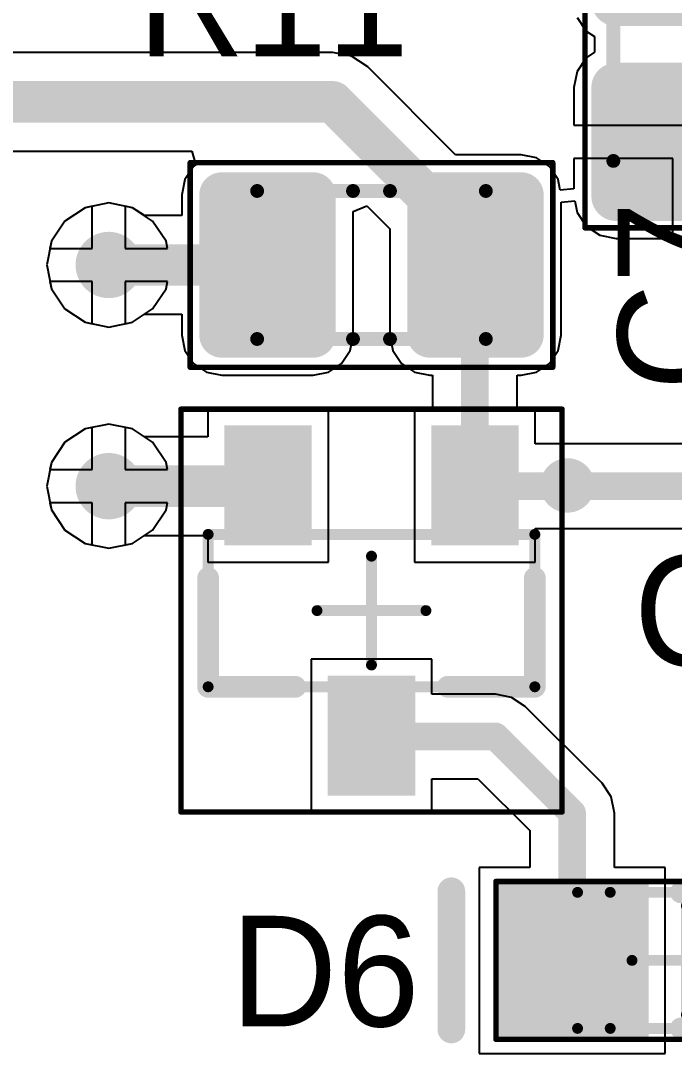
# Model space of a CAD drawing. Header units: millimetres. Extents: x 0 to 3.1, y 0 to 2.57.
# Drawn here: x 0.8342 to 1.0705, y 0.5323 to 0.9058 of the extents above; entities that cross this region are included whole.
import ezdxf

# ---------------------------------------------------------------- set-up
doc = ezdxf.new("R2010")
doc.units = ezdxf.units.MM
doc.header["$MEASUREMENT"] = 0
for name, color, linetype in [('BottomLayer', 5, 'Continuous'), ('Mechanical13', 56, 'Continuous'), ('Mechanical15', 56, 'Continuous'), ('Mechanical4', 56, 'Continuous'), ('MultiLayer', 9, 'Continuous'), ('TopLayer', 1, 'Continuous'), ('TopOverlay', 2, 'Continuous'), ('TopPaste', 8, 'Continuous'), ('TopSolder', 216, 'Continuous'), ('ViaHoleLayer', 16, 'Continuous')]:
    doc.layers.add(name, color=color, linetype=linetype)

# ---------------------------------------------------------------- blocks, each defined once
blk = doc.blocks.new('RESC2012X60N_6')
at = {"layer": 'Mechanical15', "const_width": 0.00197}
for points in [[(-0.06555, 0.03701), (0.06555, 0.03701)], [(-0.06555, -0.03701), (-0.06555, 0.03701)], [(0.06555, -0.03701), (0.06555, 0.03701)], [(-0.06555, -0.03701), (0.06555, -0.03701)]]:
    blk.add_lwpolyline(points, dxfattribs=at)
at = {"layer": 'Mechanical15', "const_width": 0.000984}
for points in [[(-0.06604, 0.03701, 1), (-0.06506, 0.03701, 1)], [(-0.06604, 0.03701, 1), (-0.06506, 0.03701, 1)], [(0.06506, 0.03701, 1), (0.06604, 0.03701, 1)], [(0.06506, 0.03701, 1), (0.06604, 0.03701, 1)], [(-0.06604, -0.03701, 1), (-0.06506, -0.03701, 1)], [(-0.06604, -0.03701, 1), (-0.06506, -0.03701, 1)], [(0.06506, -0.03701, 1), (0.06604, -0.03701, 1)], [(0.06506, -0.03701, 1), (0.06604, -0.03701, 1)]]:
    blk.add_lwpolyline(points, format="xyb", close=True, dxfattribs=at)
at = {"layer": 'Mechanical4', "const_width": 0.005}
for points in [[(-0.04134, 0.02677), (0.04134, 0.02677)], [(-0.04134, -0.02677), (-0.04134, 0.02677)], [(-0.04134, 0.02677), (0.04134, 0.02677)], [(-0.04134, -0.02677), (-0.04134, 0.02677)], [(0.04134, -0.02677), (0.04134, 0.02677)], [(0.04134, -0.02677), (0.04134, 0.02677)], [(-0.04134, -0.02677), (0.04134, -0.02677)], [(-0.04134, -0.02677), (0.04134, -0.02677)]]:
    blk.add_lwpolyline(points, dxfattribs=at)
at = {"layer": 'Mechanical4', "const_width": 0.0025}
for points in [[(-0.04259, 0.02677, 1), (-0.04009, 0.02677, 1)], [(-0.04259, 0.02677, 1), (-0.04009, 0.02677, 1)], [(-0.04259, 0.02677, 1), (-0.04009, 0.02677, 1)], [(-0.04259, 0.02677, 1), (-0.04009, 0.02677, 1)], [(0.04009, 0.02677, 1), (0.04259, 0.02677, 1)], [(0.04009, 0.02677, 1), (0.04259, 0.02677, 1)], [(0.04009, 0.02677, 1), (0.04259, 0.02677, 1)], [(0.04009, 0.02677, 1), (0.04259, 0.02677, 1)], [(-0.04259, -0.02677, 1), (-0.04009, -0.02677, 1)], [(-0.04259, -0.02677, 1), (-0.04009, -0.02677, 1)], [(-0.04259, -0.02677, 1), (-0.04009, -0.02677, 1)], [(-0.04259, -0.02677, 1), (-0.04009, -0.02677, 1)], [(0.04009, -0.02677, 1), (0.04259, -0.02677, 1)], [(0.04009, -0.02677, 1), (0.04259, -0.02677, 1)], [(0.04009, -0.02677, 1), (0.04259, -0.02677, 1)], [(0.04009, -0.02677, 1), (0.04259, -0.02677, 1)]]:
    blk.add_lwpolyline(points, format="xyb", close=True, dxfattribs=at)
at = {"layer": 'TopLayer', "const_width": 0.00413}
for points in [[(-0.0562, 0.02539, 1), (-0.05207, 0.02539, 1)], [(-0.02313, 0.02539, 1), (-0.019, 0.02539, 1)], [(0.019, 0.02539, 1), (0.02313, 0.02539, 1)], [(0.05207, 0.02539, 1), (0.0562, 0.02539, 1)], [(-0.0562, -0.02539, 1), (-0.05207, -0.02539, 1)], [(-0.02313, -0.02539, 1), (-0.019, -0.02539, 1)], [(0.019, -0.02539, 1), (0.02313, -0.02539, 1)], [(0.05207, -0.02539, 1), (0.0562, -0.02539, 1)]]:
    blk.add_lwpolyline(points, format="xyb", close=True, dxfattribs=at)
at = {"layer": 'TopLayer'}
for points in [[(-0.05413, -0.02953), (-0.02106, -0.02953), (-0.05413, 0.02953), (-0.02106, 0.02953)], [(0.02106, -0.02953), (0.05413, -0.02953), (0.02106, 0.02953), (0.05413, 0.02953)], [(-0.05827, -0.02539), (-0.01693, -0.02539), (-0.05827, 0.02539), (-0.01693, 0.02539)], [(0.01693, -0.02539), (0.05827, -0.02539), (0.01693, 0.02539), (0.05827, 0.02539)]]:
    blk.add_solid(points, dxfattribs=at)
at = {"layer": 'TopOverlay', "const_width": 0.005}
for points in [[(-0.00669, 0.02677), (0.00669, 0.02677)], [(-0.00669, -0.02677), (0.00669, -0.02677)]]:
    blk.add_lwpolyline(points, dxfattribs=at)
at = {"layer": 'TopOverlay', "const_width": 0.0025}
for points in [[(-0.00794, 0.02677, 1), (-0.00544, 0.02677, 1)], [(0.00544, 0.02677, 1), (0.00794, 0.02677, 1)], [(-0.00794, -0.02677, 1), (-0.00544, -0.02677, 1)], [(0.00544, -0.02677, 1), (0.00794, -0.02677, 1)]]:
    blk.add_lwpolyline(points, format="xyb", close=True, dxfattribs=at)
at = {"layer": 'TopPaste', "const_width": 0.00413}
for points in [[(-0.0562, 0.02539, 1), (-0.05207, 0.02539, 1)], [(-0.02313, 0.02539, 1), (-0.019, 0.02539, 1)], [(0.019, 0.02539, 1), (0.02313, 0.02539, 1)], [(0.05207, 0.02539, 1), (0.0562, 0.02539, 1)], [(-0.0562, -0.02539, 1), (-0.05207, -0.02539, 1)], [(-0.02313, -0.02539, 1), (-0.019, -0.02539, 1)], [(0.019, -0.02539, 1), (0.02313, -0.02539, 1)], [(0.05207, -0.02539, 1), (0.0562, -0.02539, 1)]]:
    blk.add_lwpolyline(points, format="xyb", close=True, dxfattribs=at)
at = {"layer": 'TopPaste'}
for points in [[(-0.05413, -0.02953), (-0.02106, -0.02953), (-0.05413, 0.02953), (-0.02106, 0.02953)], [(0.02106, -0.02953), (0.05413, -0.02953), (0.02106, 0.02953), (0.05413, 0.02953)], [(-0.05827, -0.02539), (-0.01693, -0.02539), (-0.05827, 0.02539), (-0.01693, 0.02539)], [(0.01693, -0.02539), (0.05827, -0.02539), (0.01693, 0.02539), (0.05827, 0.02539)]]:
    blk.add_solid(points, dxfattribs=at)
at = {"layer": 'TopSolder', "const_width": 0.00813}
for points in [[(-0.0582, 0.02539, 1), (-0.05007, 0.02539, 1)], [(-0.02513, 0.02539, 1), (-0.017, 0.02539, 1)], [(0.017, 0.02539, 1), (0.02513, 0.02539, 1)], [(0.05007, 0.02539, 1), (0.0582, 0.02539, 1)], [(-0.0582, -0.02539, 1), (-0.05007, -0.02539, 1)], [(-0.02513, -0.02539, 1), (-0.017, -0.02539, 1)], [(0.017, -0.02539, 1), (0.02513, -0.02539, 1)], [(0.05007, -0.02539, 1), (0.0582, -0.02539, 1)]]:
    blk.add_lwpolyline(points, format="xyb", close=True, dxfattribs=at)
at = {"layer": 'TopSolder'}
for points in [[(-0.05413, -0.03353), (-0.02106, -0.03353), (-0.05413, 0.03353), (-0.02106, 0.03353)], [(0.02106, -0.03353), (0.05413, -0.03353), (0.02106, 0.03353), (0.05413, 0.03353)], [(-0.06227, -0.02539), (-0.01293, -0.02539), (-0.06227, 0.02539), (-0.01293, 0.02539)], [(0.01293, -0.02539), (0.06227, -0.02539), (0.01293, 0.02539), (0.06227, 0.02539)]]:
    blk.add_solid(points, dxfattribs=at)
blk = doc.blocks.new('SOT23_3_29')
at = {"layer": 'Mechanical13', "const_width": 0.00394}
for points in [[(-0.02756, -0.05906), (-0.02756, 0.05906)], [(0.02756, 0.05906), (-0.02756, 0.05906)], [(0.02756, -0.05906), (0.02756, 0.05906)], [(0.02756, -0.05906), (-0.02756, -0.05906)]]:
    blk.add_lwpolyline(points, dxfattribs=at)
at = {"layer": 'Mechanical13', "const_width": 0.00197}
for points in [[(-0.02854, 0.05906, 1), (-0.02657, 0.05906, 1)], [(-0.02854, 0.05906, 1), (-0.02657, 0.05906, 1)], [(0.02657, 0.05906, 1), (0.02854, 0.05906, 1)], [(0.02657, 0.05906, 1), (0.02854, 0.05906, 1)], [(-0.02854, -0.05906, 1), (-0.02657, -0.05906, 1)], [(-0.02854, -0.05906, 1), (-0.02657, -0.05906, 1)], [(0.02657, -0.05906, 1), (0.02854, -0.05906, 1)], [(0.02657, -0.05906, 1), (0.02854, -0.05906, 1)]]:
    blk.add_lwpolyline(points, format="xyb", close=True, dxfattribs=at)
at = {"layer": 'Mechanical15'}
for points, const_width in [([(-0.07283, -0.0689), (-0.07283, 0.0689)], 0.00197), ([(0.07283, 0.0689), (-0.07283, 0.0689)], 0.00197), ([(0.07283, -0.0689), (0.07283, 0.0689)], 0.00197), ([(0, -0.01969), (0, 0.01969)], 0.00394), ([(0.01969, 0), (-0.01969, 0)], 0.00394), ([(0.07283, -0.0689), (-0.07283, -0.0689)], 0.00197)]:
    blk.add_lwpolyline(points, dxfattribs=dict(at, const_width=const_width))
for points, const_width in [([(-0.07333, 0.0689, 1), (-0.07234, 0.0689, 1)], 0.000984), ([(-0.07333, 0.0689, 1), (-0.07234, 0.0689, 1)], 0.000984), ([(0.07234, 0.0689, 1), (0.07333, 0.0689, 1)], 0.000984), ([(0.07234, 0.0689, 1), (0.07333, 0.0689, 1)], 0.000984), ([(-0.00098, 0.01969, 1), (0.00098, 0.01969, 1)], 0.00197), ([(-0.02067, 0, 1), (-0.0187, 0, 1)], 0.00197), ([(0.0187, 0, 1), (0.02067, 0, 1)], 0.00197), ([(-0.00098, -0.01969, 1), (0.00098, -0.01969, 1)], 0.00197), ([(-0.07333, -0.0689, 1), (-0.07234, -0.0689, 1)], 0.000984), ([(-0.07333, -0.0689, 1), (-0.07234, -0.0689, 1)], 0.000984), ([(0.07234, -0.0689, 1), (0.07333, -0.0689, 1)], 0.000984), ([(0.07234, -0.0689, 1), (0.07333, -0.0689, 1)], 0.000984)]:
    blk.add_lwpolyline(points, format="xyb", close=True, dxfattribs=dict(at, const_width=const_width))
at = {"layer": 'TopLayer'}
for points in [[(-0.02756, 0.02559), (-0.02756, 0.04921), (-0.06299, 0.02559), (-0.06299, 0.04921)], [(0.06299, -0.01181), (0.06299, 0.01181), (0.02756, -0.01181), (0.02756, 0.01181)], [(-0.02756, -0.04921), (-0.02756, -0.02559), (-0.06299, -0.04921), (-0.06299, -0.02559)]]:
    blk.add_solid(points, dxfattribs=at)
at = {"layer": 'TopOverlay'}
for points, const_width in [([(-0.04035, 0.07087, 1), (-0.0502, 0.07087, 1)], 0.00984), ([(-0.05266, 0.07087, 1), (-0.04774, 0.07087, 1)], 0.00492), ([(-0.04281, 0.07087, 1), (-0.03789, 0.07087, 1)], 0.00492), ([(-0.01378, 0.05906, 1), (-0.00984, 0.05906, 1)], 0.00394), ([(0.02559, 0.05906, 1), (0.02953, 0.05906, 1)], 0.00394), ([(0.02559, 0.05906, 1), (0.02953, 0.05906, 1)], 0.00394), ([(0.02559, 0.02756, 1), (0.02953, 0.02756, 1)], 0.00394), ([(0.02559, -0.02756, 1), (0.02953, -0.02756, 1)], 0.00394), ([(-0.01378, -0.05906, 1), (-0.00984, -0.05906, 1)], 0.00394), ([(0.02559, -0.05906, 1), (0.02953, -0.05906, 1)], 0.00394), ([(0.02559, -0.05906, 1), (0.02953, -0.05906, 1)], 0.00394)]:
    blk.add_lwpolyline(points, format="xyb", close=True, dxfattribs=dict(at, const_width=const_width))
at = {"layer": 'TopOverlay', "const_width": 0.00787}
for points in [[(0.02756, 0.05906), (-0.01181, 0.05906)], [(0.02756, 0.02756), (0.02756, 0.05906)], [(0.02756, -0.05906), (0.02756, -0.02756)], [(0.02756, -0.05906), (-0.01181, -0.05906)]]:
    blk.add_lwpolyline(points, dxfattribs=at)
at = {"layer": 'TopPaste'}
for points in [[(-0.02756, 0.02559), (-0.02756, 0.04921), (-0.06299, 0.02559), (-0.06299, 0.04921)], [(0.06299, -0.01181), (0.06299, 0.01181), (0.02756, -0.01181), (0.02756, 0.01181)], [(-0.02756, -0.04921), (-0.02756, -0.02559), (-0.06299, -0.04921), (-0.06299, -0.02559)]]:
    blk.add_solid(points, dxfattribs=at)
at = {"layer": 'TopSolder'}
for points in [[(-0.02356, 0.02159), (-0.02356, 0.05321), (-0.06699, 0.02159), (-0.06699, 0.05321)], [(0.06699, -0.01581), (0.06699, 0.01581), (0.02356, -0.01581), (0.02356, 0.01581)], [(-0.02356, -0.05321), (-0.02356, -0.02159), (-0.06699, -0.05321), (-0.06699, -0.02159)]]:
    blk.add_solid(points, dxfattribs=at)
blk = doc.blocks.new('LED_0805_LINE_38')
at = {"layer": 'Mechanical13', "const_width": 0.00394}
for points in [[(0.03937, 0.02461), (-0.03937, 0.02461)], [(-0.03937, 0.02461), (-0.03937, -0.0246)], [(-0.02756, 0.02461), (-0.02756, -0.02461)], [(0.02756, 0.02461), (0.02756, -0.02461)], [(0.03937, 0.02461), (0.03937, -0.0246)], [(0.03937, -0.0246), (-0.03937, -0.0246)]]:
    blk.add_lwpolyline(points, dxfattribs=at)
at = {"layer": 'Mechanical13', "const_width": 0.00197}
for points in [[(-0.04035, 0.02461, 1), (-0.03839, 0.02461, 1)], [(-0.04035, 0.02461, 1), (-0.03839, 0.02461, 1)], [(-0.02854, 0.02461, 1), (-0.02657, 0.02461, 1)], [(0.02657, 0.02461, 1), (0.02854, 0.02461, 1)], [(0.03839, 0.02461, 1), (0.04035, 0.02461, 1)], [(0.03839, 0.02461, 1), (0.04035, 0.02461, 1)], [(-0.04035, -0.0246, 1), (-0.03839, -0.0246, 1)], [(-0.04035, -0.0246, 1), (-0.03839, -0.0246, 1)], [(-0.02854, -0.02461, 1), (-0.02657, -0.02461, 1)], [(0.02657, -0.02461, 1), (0.02854, -0.02461, 1)], [(0.03839, -0.0246, 1), (0.04035, -0.0246, 1)], [(0.03839, -0.0246, 1), (0.04035, -0.0246, 1)]]:
    blk.add_lwpolyline(points, format="xyb", close=True, dxfattribs=at)
at = {"layer": 'Mechanical15'}
for points, const_width in [([(0.0689, 0.02854), (-0.0689, 0.02854)], 0.00197), ([(-0.0689, 0.02854), (-0.0689, -0.02854)], 0.00197), ([(0.0689, 0.02854), (0.0689, -0.02854)], 0.00197), ([(0, 0.01969), (0, -0.01969)], 0.00394), ([(0.01969, 0), (-0.01969, 0)], 0.00394), ([(0.0689, -0.02854), (-0.0689, -0.02854)], 0.00197)]:
    blk.add_lwpolyline(points, dxfattribs=dict(at, const_width=const_width))
for points, const_width in [([(-0.06939, 0.02854, 1), (-0.06841, 0.02854, 1)], 0.000984), ([(-0.06939, 0.02854, 1), (-0.06841, 0.02854, 1)], 0.000984), ([(0.06841, 0.02854, 1), (0.06939, 0.02854, 1)], 0.000984), ([(0.06841, 0.02854, 1), (0.06939, 0.02854, 1)], 0.000984), ([(-0.00098, 0.01969, 1), (0.00098, 0.01969, 1)], 0.00197), ([(-0.02067, 0, 1), (-0.0187, 0, 1)], 0.00197), ([(0.0187, 0, 1), (0.02067, 0, 1)], 0.00197), ([(-0.00098, -0.01969, 1), (0.00098, -0.01969, 1)], 0.00197), ([(-0.06939, -0.02854, 1), (-0.06841, -0.02854, 1)], 0.000984), ([(-0.06939, -0.02854, 1), (-0.06841, -0.02854, 1)], 0.000984), ([(0.06841, -0.02854, 1), (0.06939, -0.02854, 1)], 0.000984), ([(0.06841, -0.02854, 1), (0.06939, -0.02854, 1)], 0.000984)]:
    blk.add_lwpolyline(points, format="xyb", close=True, dxfattribs=dict(at, const_width=const_width))
at = {"layer": 'TopLayer'}
for points in [[(-0.06496, -0.02362), (-0.01772, -0.02362), (-0.06496, 0.02362), (-0.01772, 0.02362)], [(0.06496, 0.02362), (0.01772, 0.02362), (0.06496, -0.02362), (0.01772, -0.02362)]]:
    blk.add_solid(points, dxfattribs=at)
at = {"layer": 'TopOverlay'}
for points, const_width in [([(0.085, 0.025), (0.085, -0.025)], 0.01), ([(0.00201, 0.02461), (-0.00201, 0.02461)], 0.00787), ([(0.00201, -0.02461), (-0.00201, -0.02461)], 0.00787)]:
    blk.add_lwpolyline(points, dxfattribs=dict(at, const_width=const_width))
for points, const_width in [([(0.0825, 0.025, 1), (0.0875, 0.025, 1)], 0.005), ([(-0.00398, 0.02461, 1), (-0.00004, 0.02461, 1)], 0.00394), ([(0.00004, 0.02461, 1), (0.00398, 0.02461, 1)], 0.00394), ([(-0.00398, -0.02461, 1), (-0.00004, -0.02461, 1)], 0.00394), ([(0.00004, -0.02461, 1), (0.00398, -0.02461, 1)], 0.00394), ([(0.0825, -0.025, 1), (0.0875, -0.025, 1)], 0.005)]:
    blk.add_lwpolyline(points, format="xyb", close=True, dxfattribs=dict(at, const_width=const_width))
at = {"layer": 'TopPaste'}
for points in [[(-0.06496, -0.02362), (-0.01772, -0.02362), (-0.06496, 0.02362), (-0.01772, 0.02362)], [(0.06496, 0.02362), (0.01772, 0.02362), (0.06496, -0.02362), (0.01772, -0.02362)]]:
    blk.add_solid(points, dxfattribs=at)
at = {"layer": 'TopSolder'}
for points in [[(-0.06896, -0.02762), (-0.01372, -0.02762), (-0.06896, 0.02762), (-0.01372, 0.02762)], [(0.06896, 0.02762), (0.01372, 0.02762), (0.06896, -0.02762), (0.01372, -0.02762)]]:
    blk.add_solid(points, dxfattribs=at)
blk = doc.blocks.new('CAPC2012X140N_46')
at = {"layer": 'Mechanical15', "const_width": 0.00197}
for points in [[(0.06634, 0.0378), (-0.06634, 0.0378)], [(-0.06634, -0.0378), (-0.06634, 0.0378)], [(0.06634, -0.0378), (0.06634, 0.0378)], [(0.06634, -0.0378), (-0.06634, -0.0378)]]:
    blk.add_lwpolyline(points, dxfattribs=at)
at = {"layer": 'Mechanical15', "const_width": 0.000984}
for points in [[(-0.06683, 0.0378, 1), (-0.06585, 0.0378, 1)], [(-0.06683, 0.0378, 1), (-0.06585, 0.0378, 1)], [(0.06585, 0.0378, 1), (0.06683, 0.0378, 1)], [(0.06585, 0.0378, 1), (0.06683, 0.0378, 1)], [(-0.06683, -0.0378, 1), (-0.06585, -0.0378, 1)], [(-0.06683, -0.0378, 1), (-0.06585, -0.0378, 1)], [(0.06585, -0.0378, 1), (0.06683, -0.0378, 1)], [(0.06585, -0.0378, 1), (0.06683, -0.0378, 1)]]:
    blk.add_lwpolyline(points, format="xyb", close=True, dxfattribs=at)
at = {"layer": 'Mechanical4', "const_width": 0.005}
for points in [[(0.04213, 0.02756), (-0.04213, 0.02756)], [(-0.04213, -0.02756), (-0.04213, 0.02756)], [(0.04213, 0.02756), (-0.04213, 0.02756)], [(-0.04213, -0.02756), (-0.04213, 0.02756)], [(0.04213, -0.02756), (0.04213, 0.02756)], [(0.04213, -0.02756), (0.04213, 0.02756)], [(0.04213, -0.02756), (-0.04213, -0.02756)], [(0.04213, -0.02756), (-0.04213, -0.02756)]]:
    blk.add_lwpolyline(points, dxfattribs=at)
at = {"layer": 'Mechanical4', "const_width": 0.0025}
for points in [[(-0.04338, 0.02756, 1), (-0.04088, 0.02756, 1)], [(-0.04338, 0.02756, 1), (-0.04088, 0.02756, 1)], [(-0.04338, 0.02756, 1), (-0.04088, 0.02756, 1)], [(-0.04338, 0.02756, 1), (-0.04088, 0.02756, 1)], [(0.04088, 0.02756, 1), (0.04338, 0.02756, 1)], [(0.04088, 0.02756, 1), (0.04338, 0.02756, 1)], [(0.04088, 0.02756, 1), (0.04338, 0.02756, 1)], [(0.04088, 0.02756, 1), (0.04338, 0.02756, 1)], [(-0.04338, -0.02756, 1), (-0.04088, -0.02756, 1)], [(-0.04338, -0.02756, 1), (-0.04088, -0.02756, 1)], [(-0.04338, -0.02756, 1), (-0.04088, -0.02756, 1)], [(-0.04338, -0.02756, 1), (-0.04088, -0.02756, 1)], [(0.04088, -0.02756, 1), (0.04338, -0.02756, 1)], [(0.04088, -0.02756, 1), (0.04338, -0.02756, 1)], [(0.04088, -0.02756, 1), (0.04338, -0.02756, 1)], [(0.04088, -0.02756, 1), (0.04338, -0.02756, 1)]]:
    blk.add_lwpolyline(points, format="xyb", close=True, dxfattribs=at)
at = {"layer": 'TopLayer', "const_width": 0.00492}
for points in [[(-0.05738, 0.02657, 1), (-0.05246, 0.02657, 1)], [(-0.01801, 0.02657, 1), (-0.01309, 0.02657, 1)], [(0.01309, 0.02657, 1), (0.01801, 0.02657, 1)], [(0.05246, 0.02657, 1), (0.05738, 0.02657, 1)], [(-0.05738, -0.02657, 1), (-0.05246, -0.02657, 1)], [(-0.01801, -0.02657, 1), (-0.01309, -0.02657, 1)], [(0.01309, -0.02657, 1), (0.01801, -0.02657, 1)], [(0.05246, -0.02657, 1), (0.05738, -0.02657, 1)]]:
    blk.add_lwpolyline(points, format="xyb", close=True, dxfattribs=at)
at = {"layer": 'TopLayer'}
for points in [[(-0.05492, -0.0315), (-0.01555, -0.0315), (-0.05492, 0.0315), (-0.01555, 0.0315)], [(0.01555, -0.0315), (0.05492, -0.0315), (0.01555, 0.0315), (0.05492, 0.0315)], [(-0.05984, -0.02657), (-0.01063, -0.02657), (-0.05984, 0.02657), (-0.01063, 0.02657)], [(0.01063, -0.02657), (0.05984, -0.02657), (0.01063, 0.02657), (0.05984, 0.02657)]]:
    blk.add_solid(points, dxfattribs=at)
at = {"layer": 'TopPaste', "const_width": 0.00492}
for points in [[(-0.05738, 0.02657, 1), (-0.05246, 0.02657, 1)], [(-0.01801, 0.02657, 1), (-0.01309, 0.02657, 1)], [(0.01309, 0.02657, 1), (0.01801, 0.02657, 1)], [(0.05246, 0.02657, 1), (0.05738, 0.02657, 1)], [(-0.05738, -0.02657, 1), (-0.05246, -0.02657, 1)], [(-0.01801, -0.02657, 1), (-0.01309, -0.02657, 1)], [(0.01309, -0.02657, 1), (0.01801, -0.02657, 1)], [(0.05246, -0.02657, 1), (0.05738, -0.02657, 1)]]:
    blk.add_lwpolyline(points, format="xyb", close=True, dxfattribs=at)
at = {"layer": 'TopPaste'}
for points in [[(-0.05492, -0.0315), (-0.01555, -0.0315), (-0.05492, 0.0315), (-0.01555, 0.0315)], [(0.01555, -0.0315), (0.05492, -0.0315), (0.01555, 0.0315), (0.05492, 0.0315)], [(-0.05984, -0.02657), (-0.01063, -0.02657), (-0.05984, 0.02657), (-0.01063, 0.02657)], [(0.01063, -0.02657), (0.05984, -0.02657), (0.01063, 0.02657), (0.05984, 0.02657)]]:
    blk.add_solid(points, dxfattribs=at)
at = {"layer": 'TopSolder', "const_width": 0.00892}
for points in [[(-0.05938, 0.02657, 1), (-0.05046, 0.02657, 1)], [(-0.02001, 0.02657, 1), (-0.01109, 0.02657, 1)], [(0.01109, 0.02657, 1), (0.02001, 0.02657, 1)], [(0.05046, 0.02657, 1), (0.05938, 0.02657, 1)], [(-0.05938, -0.02657, 1), (-0.05046, -0.02657, 1)], [(-0.02001, -0.02657, 1), (-0.01109, -0.02657, 1)], [(0.01109, -0.02657, 1), (0.02001, -0.02657, 1)], [(0.05046, -0.02657, 1), (0.05938, -0.02657, 1)]]:
    blk.add_lwpolyline(points, format="xyb", close=True, dxfattribs=at)
at = {"layer": 'TopSolder'}
for points in [[(-0.05492, -0.0355), (-0.01555, -0.0355), (-0.05492, 0.0355), (-0.01555, 0.0355)], [(0.01555, -0.0355), (0.05492, -0.0355), (0.01555, 0.0355), (0.05492, 0.0355)], [(-0.06384, -0.02657), (-0.00663, -0.02657), (-0.06384, 0.02657), (-0.00663, 0.02657)], [(0.00663, -0.02657), (0.06384, -0.02657), (0.00663, 0.02657), (0.06384, 0.02657)]]:
    blk.add_solid(points, dxfattribs=at)

msp = doc.modelspace()

# ---------------------------------------------------------------- linework, layer by layer
at = {"layer": 'BottomLayer'}
for p, q in [((0.85742, 0.83811), (0.85014, 0.83325)), ((0.86, 0.83862), (0.85742, 0.83811)), ((0.86, 0.82339), (0.86, 0.83862)), ((0.87458, 0.83811), (0.872, 0.83862)), ((0.872, 0.83862), (0.872, 0.82339)), ((0.88186, 0.83325), (0.87458, 0.83811)), ((0.85014, 0.83325), (0.84528, 0.82597)), ((0.88672, 0.82597), (0.88186, 0.83325)), ((0.84528, 0.82597), (0.84476, 0.82339)), ((0.88724, 0.82339), (0.88672, 0.82597)), ((0.84476, 0.82339), (0.86, 0.82339)), ((0.872, 0.82339), (0.88724, 0.82339)), ((0.86, 0.81139), (0.84476, 0.81139)), ((0.84476, 0.81139), (0.84528, 0.8088)), ((0.86, 0.79615), (0.86, 0.81139)), ((0.88724, 0.81139), (0.872, 0.81139)), ((0.872, 0.81139), (0.872, 0.79615)), ((0.88672, 0.8088), (0.88724, 0.81139)), ((0.84528, 0.8088), (0.85014, 0.80152)), ((0.88186, 0.80152), (0.88672, 0.8088)), ((0.85014, 0.80152), (0.85742, 0.79666)), ((0.87458, 0.79666), (0.88186, 0.80152)), ((0.85742, 0.79666), (0.86, 0.79615)), ((0.872, 0.79615), (0.87458, 0.79666)), ((0.86, 0.75862), (0.85742, 0.75811)), ((0.86, 0.74339), (0.86, 0.75862)), ((0.87458, 0.75811), (0.872, 0.75862)), ((0.872, 0.75862), (0.872, 0.74339)), ((0.85742, 0.75811), (0.85014, 0.75325)), ((0.88186, 0.75325), (0.87458, 0.75811)), ((0.85014, 0.75325), (0.84528, 0.74597)), ((0.88672, 0.74597), (0.88186, 0.75325)), ((0.84528, 0.74597), (0.84476, 0.74339)), ((0.84476, 0.74339), (0.86, 0.74339)), ((0.872, 0.74339), (0.88724, 0.74339)), ((0.88724, 0.74339), (0.88672, 0.74597)), ((0.86, 0.73139), (0.84476, 0.73139)), ((0.84476, 0.73139), (0.84528, 0.7288)), ((0.84528, 0.7288), (0.85014, 0.72152)), ((0.86, 0.71615), (0.86, 0.73139)), ((0.88724, 0.73139), (0.872, 0.73139)), ((0.872, 0.73139), (0.872, 0.71615)), ((0.88186, 0.72152), (0.88672, 0.7288)), ((0.88672, 0.7288), (0.88724, 0.73139)), ((0.85014, 0.72152), (0.85742, 0.71666)), ((0.87458, 0.71666), (0.88186, 0.72152)), ((0.85742, 0.71666), (0.86, 0.71615)), ((0.872, 0.71615), (0.87458, 0.71666))]:
    msp.add_line(p, q, dxfattribs=at)
at = {"layer": 'BottomLayer', "const_width": 0.012}
for points in [[(0.86, 0.81739, 1), (0.872, 0.81739, 1)], [(0.86, 0.73739, 1), (0.872, 0.73739, 1)]]:
    msp.add_lwpolyline(points, format="xyb", close=True, dxfattribs=at)
at = {"layer": 'MultiLayer', "const_width": 0.012}
for points in [[(0.86, 0.81739, 1), (0.872, 0.81739, 1)], [(0.86, 0.73739, 1), (0.872, 0.73739, 1)]]:
    msp.add_lwpolyline(points, format="xyb", close=True, dxfattribs=at)
at = {"layer": 'TopLayer'}
for p, q in [((1.03537, 0.90688), (1.03867, 0.90194)), ((1.03867, 0.90194), (1.04162, 0.89997)), ((1.04162, 0.89997), (1.04162, 0.89433)), ((0.947, 0.89423), (0.65839, 0.89423)), ((0.95383, 0.89287), (0.947, 0.89423)), ((0.95962, 0.889), (0.95383, 0.89287)), ((1.04162, 0.89433), (1.03867, 0.89236)), ((0.99143, 0.85719), (0.95962, 0.889)), ((1.03867, 0.89236), (1.03537, 0.88742)), ((1.03537, 0.88742), (1.03421, 0.8816)), ((1.03421, 0.8816), (1.03421, 0.86791)), ((1.03421, 0.86791), (1.076, 0.86791)), ((0.66578, 0.85854), (0.89602, 0.85854)), ((0.89602, 0.85854), (0.89753, 0.85354)), ((1.01513, 0.85719), (0.99143, 0.85719)), ((1.02065, 0.85609), (1.01513, 0.85719)), ((1.02532, 0.85297), (1.02065, 0.85609)), ((1.07, 0.85591), (1.03421, 0.85591)), ((1.03421, 0.85591), (1.03421, 0.84548)), ((1.07, 0.82701), (1.07, 0.85591)), ((0.89668, 0.85297), (0.89355, 0.84829)), ((0.89753, 0.85354), (0.89668, 0.85297)), ((1.02845, 0.84829), (1.02532, 0.85297)), ((0.89355, 0.84829), (0.89246, 0.84278)), ((1.02909, 0.84504), (1.02845, 0.84829)), ((1.02921, 0.84445), (1.02909, 0.84504)), ((1.03421, 0.84495), (1.02921, 0.84445)), ((1.03421, 0.84548), (1.03421, 0.84495)), ((0.89246, 0.84278), (0.89246, 0.83523)), ((1.02954, 0.84006), (1.03454, 0.84055)), ((1.03454, 0.84055), (1.03466, 0.83997)), ((0.85742, 0.83811), (0.85014, 0.83325)), ((0.866, 0.83982), (0.85742, 0.83811)), ((0.87458, 0.83811), (0.866, 0.83982)), ((0.8789, 0.83523), (0.87458, 0.83811)), ((0.95435, 0.83673), (0.95935, 0.8388)), ((0.95435, 0.79199), (0.95435, 0.83673)), ((0.95935, 0.8388), (0.96765, 0.8305)), ((1.02954, 0.83952), (1.02954, 0.84006)), ((1.02954, 0.79199), (1.02954, 0.83952)), ((1.03466, 0.83997), (1.03537, 0.83641)), ((0.85014, 0.83325), (0.84528, 0.82597)), ((0.89246, 0.83523), (0.8789, 0.83523)), ((1.03537, 0.83641), (1.03867, 0.83147)), ((0.96765, 0.8305), (0.96765, 0.79199)), ((1.03867, 0.83147), (1.0436, 0.82817)), ((0.84528, 0.82597), (0.84357, 0.81739)), ((1.0436, 0.82817), (1.04943, 0.82701)), ((1.04943, 0.82701), (1.07, 0.82701)), ((0.84357, 0.81739), (0.84528, 0.8088)), ((0.84528, 0.8088), (0.85014, 0.80152)), ((0.85014, 0.80152), (0.85742, 0.79666)), ((0.87458, 0.79666), (0.8789, 0.79954)), ((0.8789, 0.79954), (0.89246, 0.79954)), ((0.89246, 0.79954), (0.89246, 0.79199)), ((0.85742, 0.79666), (0.866, 0.79495)), ((0.866, 0.79495), (0.87458, 0.79666)), ((0.89246, 0.79199), (0.89355, 0.78648)), ((0.95325, 0.78648), (0.95435, 0.79199)), ((0.96765, 0.79199), (0.96875, 0.78648)), ((1.02845, 0.78648), (1.02954, 0.79199)), ((0.89355, 0.78648), (0.89668, 0.7818)), ((0.95013, 0.7818), (0.95325, 0.78648)), ((0.96875, 0.78648), (0.97187, 0.7818)), ((1.02532, 0.7818), (1.02845, 0.78648)), ((0.89668, 0.7818), (0.90135, 0.77868)), ((0.94545, 0.77868), (0.95013, 0.7818)), ((0.97187, 0.7818), (0.97655, 0.77868)), ((1.02065, 0.77868), (1.02532, 0.7818)), ((0.90135, 0.77868), (0.90687, 0.77758)), ((0.90687, 0.77758), (0.93994, 0.77758)), ((0.93994, 0.77758), (0.94545, 0.77868)), ((0.97655, 0.77868), (0.98206, 0.77758)), ((0.98206, 0.77758), (0.98311, 0.77758)), ((0.98311, 0.77758), (0.98311, 0.76538)), ((1.0137, 0.76538), (1.0137, 0.77758)), ((1.0137, 0.77758), (1.01513, 0.77758)), ((1.01513, 0.77758), (1.02065, 0.77868)), ((0.94541, 0.76538), (0.90179, 0.76538)), ((0.90179, 0.76538), (0.90179, 0.75523)), ((0.94541, 0.70994), (0.94541, 0.76538)), ((0.98311, 0.76538), (0.97659, 0.76538)), ((0.97659, 0.76538), (0.97659, 0.70994)), ((1.02021, 0.76538), (1.0137, 0.76538)), ((1.02021, 0.75268), (1.02021, 0.76538)), ((0.866, 0.75982), (0.85742, 0.75811)), ((0.87458, 0.75811), (0.866, 0.75982)), ((0.85742, 0.75811), (0.85014, 0.75325)), ((0.8789, 0.75523), (0.87458, 0.75811)), ((0.90179, 0.75523), (0.8789, 0.75523)), ((0.85014, 0.75325), (0.84528, 0.74597)), ((1.11794, 0.75268), (1.02021, 0.75268)), ((0.84528, 0.74597), (0.84357, 0.73739)), ((0.84357, 0.73739), (0.84528, 0.7288)), ((0.84528, 0.7288), (0.85014, 0.72152)), ((0.85014, 0.72152), (0.85742, 0.71666)), ((1.02021, 0.70994), (1.02021, 0.72209)), ((1.02021, 0.72209), (1.11794, 0.72209)), ((0.87458, 0.71666), (0.8789, 0.71954)), ((0.8789, 0.71954), (0.90179, 0.71954)), ((0.90179, 0.71954), (0.90179, 0.70994)), ((0.85742, 0.71666), (0.866, 0.71495)), ((0.866, 0.71495), (0.87458, 0.71666)), ((0.90179, 0.70994), (0.94541, 0.70994)), ((0.97659, 0.70994), (1.02021, 0.70994)), ((0.98281, 0.67483), (0.93919, 0.67483)), ((0.93919, 0.67483), (0.93919, 0.61939)), ((0.98281, 0.66218), (0.98281, 0.67483)), ((1.00579, 0.66218), (0.98281, 0.66218)), ((1.01165, 0.66102), (1.00579, 0.66218)), ((1.01661, 0.6577), (1.01165, 0.66102)), ((1.04436, 0.62995), (1.01661, 0.6577)), ((0.98281, 0.61939), (0.98281, 0.63159)), ((0.98281, 0.63159), (0.99946, 0.63159)), ((0.99946, 0.63159), (1.01825, 0.6128)), ((1.04767, 0.62499), (1.04436, 0.62995)), ((1.04884, 0.61914), (1.04767, 0.62499)), ((0.93919, 0.61939), (0.98281, 0.61939)), ((1.04884, 0.59951), (1.04884, 0.61914)), ((1.01825, 0.6128), (1.01825, 0.59951)), ((1.01825, 0.59951), (0.99992, 0.59951)), ((0.99992, 0.59951), (0.99992, 0.53226)), ((1.06717, 0.59951), (1.04884, 0.59951)), ((1.06717, 0.53226), (1.06717, 0.59951)), ((0.99992, 0.53226), (1.06717, 0.53226))]:
    msp.add_line(p, q, dxfattribs=at)
for points, const_width in [([(0.65839, 0.87639), (0.947, 0.87639)], 0.015), ([(0.947, 0.87639), (0.9986, 0.82479)], 0.015), ([(0.9986, 0.81739), (0.9986, 0.82479)], 0.01), ([(0.861, 0.81739), (0.866, 0.81739)], 0.01), ([(0.866, 0.81739), (0.9234, 0.81739)], 0.015), ([(0.9986, 0.80739), (0.9986, 0.81739)], 0.01), ([(0.9984, 0.80719), (0.9986, 0.80739)], 0.01), ([(0.9984, 0.73766), (0.9984, 0.80719)], 0.01), ([(0.866, 0.73739), (0.92332, 0.73739)], 0.015), ([(0.92332, 0.73739), (0.9236, 0.73766)], 0.01), ([(0.9984, 0.73766), (0.99868, 0.73739)], 0.01), ([(0.99868, 0.73739), (1.176, 0.73739)], 0.01), ([(0.961, 0.64711), (0.96122, 0.64689)], 0.01), ([(0.96122, 0.64689), (1.00579, 0.64689)], 0.01), ([(1.00579, 0.64689), (1.03354, 0.61914)], 0.01), ([(1.03354, 0.56589), (1.03354, 0.61914)], 0.01)]:
    msp.add_lwpolyline(points, dxfattribs=dict(at, const_width=const_width))
for points, const_width in [([(0.94325, 0.87639, 1), (0.95075, 0.87639, 1)], 0.0075), ([(0.94325, 0.87639, 1), (0.95075, 0.87639, 1)], 0.0075), ([(0.86, 0.81739, 1), (0.872, 0.81739, 1)], 0.012), ([(0.99485, 0.82479, 1), (1.00235, 0.82479, 1)], 0.0075), ([(0.9961, 0.82479, 1), (1.0011, 0.82479, 1)], 0.005), ([(0.8585, 0.81739, 1), (0.8635, 0.81739, 1)], 0.005), ([(0.86225, 0.81739, 1), (0.86975, 0.81739, 1)], 0.0075), ([(0.8635, 0.81739, 1), (0.8685, 0.81739, 1)], 0.005), ([(0.91965, 0.81739, 1), (0.92715, 0.81739, 1)], 0.0075), ([(0.9961, 0.81739, 1), (1.0011, 0.81739, 1)], 0.005), ([(0.9961, 0.81739, 1), (1.0011, 0.81739, 1)], 0.005), ([(0.9959, 0.80719, 1), (1.0009, 0.80719, 1)], 0.005), ([(0.9959, 0.80719, 1), (1.0009, 0.80719, 1)], 0.005), ([(0.9961, 0.80739, 1), (1.0011, 0.80739, 1)], 0.005), ([(0.9961, 0.80739, 1), (1.0011, 0.80739, 1)], 0.005), ([(0.86, 0.73739, 1), (0.872, 0.73739, 1)], 0.012), ([(0.86225, 0.73739, 1), (0.86975, 0.73739, 1)], 0.0075), ([(0.91957, 0.73739, 1), (0.92707, 0.73739, 1)], 0.0075), ([(0.92082, 0.73739, 1), (0.92582, 0.73739, 1)], 0.005), ([(0.9211, 0.73766, 1), (0.9261, 0.73766, 1)], 0.005), ([(0.9959, 0.73766, 1), (1.0009, 0.73766, 1)], 0.005), ([(0.9959, 0.73766, 1), (1.0009, 0.73766, 1)], 0.005), ([(0.99618, 0.73739, 1), (1.00118, 0.73739, 1)], 0.005), ([(0.99618, 0.73739, 1), (1.00118, 0.73739, 1)], 0.005), ([(0.9585, 0.64711, 1), (0.9635, 0.64711, 1)], 0.005), ([(0.95872, 0.64689, 1), (0.96372, 0.64689, 1)], 0.005), ([(0.95872, 0.64689, 1), (0.96372, 0.64689, 1)], 0.005), ([(1.00329, 0.64689, 1), (1.00829, 0.64689, 1)], 0.005), ([(1.00329, 0.64689, 1), (1.00829, 0.64689, 1)], 0.005), ([(1.03104, 0.61914, 1), (1.03604, 0.61914, 1)], 0.005), ([(1.03104, 0.61914, 1), (1.03604, 0.61914, 1)], 0.005), ([(1.03104, 0.56589, 1), (1.03604, 0.56589, 1)], 0.005)]:
    msp.add_lwpolyline(points, format="xyb", close=True, dxfattribs=dict(at, const_width=const_width))
at = {"layer": 'ViaHoleLayer', "const_width": 0.006}
for points in [[(0.863, 0.81739, 1), (0.869, 0.81739, 1)], [(0.863, 0.73739, 1), (0.869, 0.73739, 1)]]:
    msp.add_lwpolyline(points, format="xyb", close=True, dxfattribs=at)

# ---------------------------------------------------------------- block references
for name, p, rotation in [('CAPC2012X140N_46', (1.076, 0.89715), 270), ('SOT23_3_29', (0.961, 0.69239), 270), ('LED_0805_LINE_38', (1.07488, 0.56589), 180)]:
    msp.add_blockref(name, p, dxfattribs=dict(rotation=rotation))
msp.add_blockref('RESC2012X60N_6', (0.961, 0.81739))

# ---------------------------------------------------------------- texts
at = {"layer": 'TopOverlay'}
for s, p in [('R11', (0.87645, 0.89287)), ('Q4', (1.056, 0.67239)), ('D6', (0.91, 0.542))]:
    msp.add_text(s, height=0.04, dxfattribs=at).set_placement(p)
msp.add_text('C7', height=0.04, rotation=90, dxfattribs=at).set_placement((1.09, 0.772))

doc.saveas('drawing.dxf')
